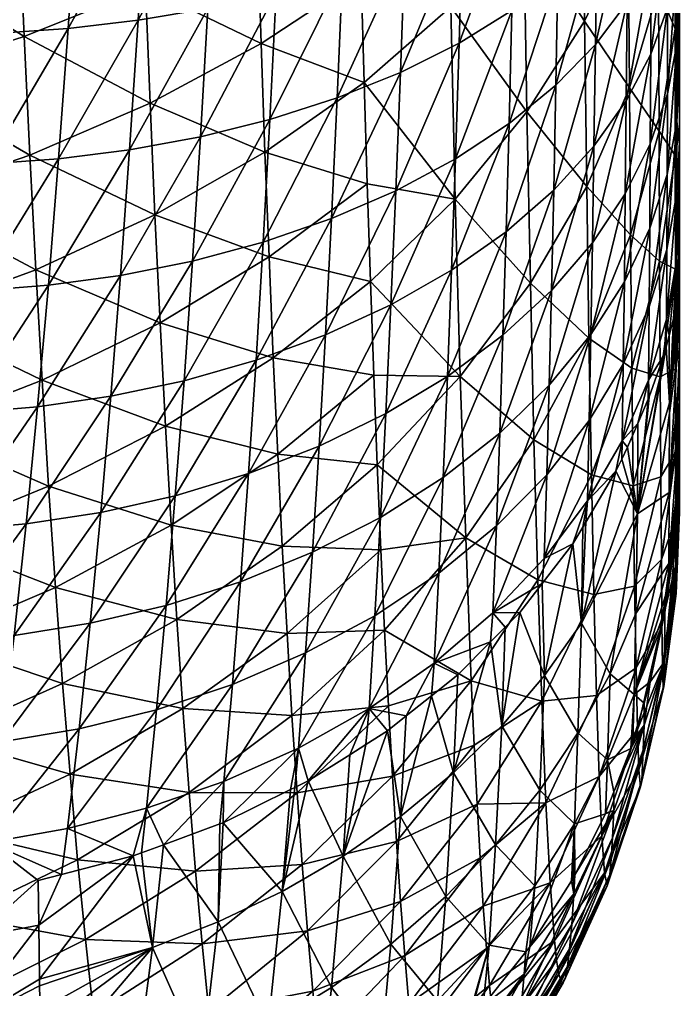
# Model space of a CAD drawing. Header units: inches. Extents: x -9200 to 7100, y -39 to 7100.
# Drawn here: x 49.37 to 57.2, y -30.62 to -19.1 of the extents above; entities that cross this region are included whole.
import ezdxf

# ---------------------------------------------------------------- set-up
doc = ezdxf.new("R2010")
doc.units = ezdxf.units.IN
doc.header["$MEASUREMENT"] = 0
doc.layers.get('0').update_dxf_attribs({"true_color": 0xc458e1})

msp = doc.modelspace()

# ---------------------------------------------------------------- meshes
at = {"color": 254, "true_color": 0xcccccc}
mesh = msp.add_polyface(dxfattribs=at)
corners = [(57.2, -7.121, -28.434), (57.2, -24.913, -3.285), (57.2, -24.949, -4.979), (57.2, -24.854, -6.793), (57.2, -20.775, -18.339), (57.167, -21.16, -19.179), (57.2, -20.559, -18.636), (57.168, -20.311, -20.311), (57.2, -19.75, -19.752), (57.168, -19.395, -21.4), (57.2, -18.865, -20.818), (57.2, -19.645, -19.897), (57.2, -19.362, 10.78), (57.147, -19.214, 12.837), (57.148, -20.715, 11.071), (57.2, -19.601, 10.473), (57.2, -20.925, 8.663), (57.2, -20.418, 9.424), (55.352, -18.004, 21.937), (54.486, -18.952, 23.092), (55.389, -20.197, 20.197), (56.074, -19.122, 19.122), (56.099, -21.084, 17.302), (57.052, -20.94, -20.94), (57.055, -19.982, -22.047), (57.169, -18.416, -22.441), (57.057, -18.961, -23.106), (56.858, -19.514, -23.778), (56.852, -20.577, -22.704), (56.846, -21.578, -21.578), (56.619, -21.658, 14.47), (56.957, -20.428, 13.648), (56.605, -19.914, 16.342), (56.951, -18.743, 15.381), (56.578, -18.899, -25.484), (56.864, -18.39, -24.798), (56.568, -20.065, -24.45), (56.556, -21.171, -23.359), (56.201, -19.399, -26.157), (56.184, -20.606, -25.109), (56.166, -21.754, -24.002), (55.732, -19.88, -26.807), (56.217, -18.136, -27.144), (55.707, -21.128, -25.745), (55.21, -18.996, -28.43), (55.756, -18.578, -27.805), (55.177, -20.336, -27.42), (55.142, -21.621, -26.345), (56.591, -18.028, 18.028), (54.541, -20.756, -27.987)]
mesh.append_faces([[corners[k] for k in face] for face in [(0, 1, 2), (2, 3, 0), (4, 5, 6), (6, 5, 7), (6, 7, 8), (9, 10, 7), (7, 10, 11), (7, 11, 8), (12, 13, 14), (12, 14, 15), (14, 16, 17), (14, 17, 15), (18, 19, 20), (18, 20, 21), (21, 20, 22), (7, 23, 9), (9, 23, 24), (9, 24, 25), (25, 24, 26), (27, 26, 28), (28, 26, 24), (28, 24, 29), (30, 31, 32), (32, 31, 33), (31, 14, 13), (31, 13, 33), (34, 35, 36), (36, 35, 27), (36, 27, 37), (37, 27, 28), (38, 34, 39), (39, 34, 36), (39, 36, 40), (41, 42, 38), (41, 38, 43), (43, 38, 39), (44, 45, 46), (46, 45, 41), (46, 41, 47), (22, 32, 21), (21, 32, 48), (49, 44, 46)]], dxfattribs={"color": 254})
mesh = msp.add_polyface(dxfattribs=at)
corners = [(57.2, -24.616, -8.643), (57.2, -24.328, -10.078), (57.2, -7.121, -28.434), (57.2, -24.854, -6.793), (57.2, -24.761, -7.515), (57.2, -24.306, -10.188), (57.2, -23.866, -11.822), (57.2, -23.317, -13.42), (57.2, -23.278, -13.534), (57.2, -22.995, 4.892), (57.2, -23.111, 4.593), (57.2, -23.632, 3.245), (57.2, -23.902, 2.349), (57.2, -24.17, 1.46), (57.2, -24.5, 0), (57.2, -24.746, -1.502), (57.2, -24.835, -2.45), (57.2, -24.913, -3.285), (57.2, -18.29, 11.973), (57.2, -18.141, 12.117), (57.147, -19.214, 12.837), (57.169, -18.416, -22.441), (57.2, -17.303, -22.486), (57.2, -17.926, -21.846), (57.168, -19.395, -21.4), (57.2, -18.447, -21.311), (57.2, -18.865, -20.818), (57.146, -17.586, 14.431), (57.2, -19.362, 10.78), (56.051, -17.02, 20.738), (55.352, -18.004, 21.937), (56.074, -19.122, 19.122), (57.057, -18.961, -23.106), (57.169, -17.377, -23.433), (57.059, -17.881, -24.111), (56.864, -18.39, -24.798), (56.858, -19.514, -23.778), (56.605, -19.914, 16.342), (56.951, -18.743, 15.381), (56.591, -18.028, 18.028), (56.945, -16.931, 16.931), (56.589, -17.678, -26.458), (56.869, -17.211, -25.76), (56.578, -18.899, -25.484), (56.217, -18.136, -27.144), (56.201, -19.399, -26.157), (55.756, -18.578, -27.805), (56.232, -16.821, -28.066), (55.732, -19.88, -26.807), (55.24, -17.604, -29.372), (55.779, -17.224, -28.738), (55.21, -18.996, -28.43), (54.625, -17.956, -29.958), (54.584, -19.381, -29.007)]
mesh.append_faces([[corners[k] for k in face] for face in [(0, 1, 2), (2, 3, 4), (2, 4, 0), (1, 5, 2), (2, 5, 6), (2, 6, 7), (7, 8, 2), (2, 9, 10), (2, 10, 11), (11, 12, 2), (2, 12, 13), (2, 13, 14), (14, 15, 2), (2, 15, 16), (2, 16, 17), (18, 19, 20), (21, 22, 23), (21, 23, 24), (24, 23, 25), (24, 25, 26), (20, 19, 27), (18, 20, 28), (29, 30, 31), (21, 32, 33), (33, 32, 34), (35, 34, 36), (36, 34, 32), (37, 38, 39), (39, 38, 40), (38, 20, 27), (38, 27, 40), (41, 42, 43), (43, 42, 35), (44, 41, 45), (45, 41, 43), (46, 47, 44), (46, 44, 48), (49, 50, 51), (51, 50, 46), (31, 39, 29), (52, 49, 53), (53, 49, 51)]], dxfattribs={"color": 254})
mesh = msp.add_polyface(dxfattribs=at)
corners = [(57.2, -20.925, 8.663), (57.2, -7.121, -28.434), (57.2, -20.418, 9.424), (57.2, -17.926, -21.846), (57.2, -12.376, -26.17), (57.2, -18.447, -21.311), (57.2, -22.374, -15.57), (57.2, -22.144, -16.027), (57.2, -21.701, -16.841), (57.2, -21.302, -17.486), (57.2, -20.775, -18.339), (57.2, -20.559, -18.636), (57.2, -18.865, -20.818), (57.2, -23.278, -13.534), (57.2, -22.558, -15.204), (57.2, -17.303, -22.486), (57.2, -16.924, -22.824), (57.2, -13.586, -25.423), (57.2, -21.437, 7.895), (57.2, -22.105, 6.701), (57.2, -22.359, 6.247), (57.2, -22.995, 4.892), (57.169, -17.377, -23.433), (57.169, -18.416, -22.441), (57.2, -15.884, -23.751), (57.2, -15.92, -23.721), (57.17, -16.281, -24.369), (57.2, -15.924, -23.717), (57.2, -15.594, -23.987), (57.2, -18.141, 12.117), (57.2, -17.028, 13.191), (57.146, -17.586, 14.431), (57.2, -16.557, 13.584), (57.144, -15.849, 15.849), (57.2, -15.715, 14.285), (57.059, -17.881, -24.111), (57.062, -16.743, -25.06), (57.17, -15.131, -25.248), (56.875, -15.978, -26.66), (57.064, -15.552, -25.95), (56.869, -17.211, -25.76), (56.864, -18.39, -24.798), (56.591, -18.028, 18.028), (56.945, -16.931, 16.931), (56.579, -16.019, 19.518), (56.94, -15.015, 18.294), (56.598, -16.404, -27.37), (56.589, -17.678, -26.458), (56.232, -16.821, -28.066), (56.607, -15.08, -28.214), (56.217, -18.136, -27.144)]
mesh.append_faces([[corners[k] for k in face] for face in [(0, 1, 2), (3, 4, 5), (6, 7, 1), (1, 7, 8), (1, 8, 9), (9, 10, 1), (1, 10, 11), (5, 4, 12), (1, 13, 14), (1, 14, 6), (15, 16, 3), (3, 16, 17), (0, 18, 1), (1, 18, 19), (1, 19, 20), (20, 21, 1), (22, 15, 23), (24, 25, 26), (26, 25, 27), (26, 27, 22), (22, 27, 16), (22, 16, 15), (26, 28, 24), (29, 30, 31), (31, 30, 32), (31, 32, 33), (33, 32, 34), (22, 35, 26), (26, 35, 36), (26, 36, 37), (38, 39, 40), (40, 39, 36), (40, 36, 41), (41, 36, 35), (42, 43, 44), (44, 43, 45), (43, 31, 33), (43, 33, 45), (46, 38, 47), (47, 38, 40), (48, 49, 46), (50, 46, 47)]], dxfattribs={"color": 254})
mesh = msp.add_polyface(dxfattribs=at)
corners = [(57.2, -12.922, -25.863), (57.2, -12.376, -26.17), (57.2, -17.926, -21.846), (57.2, -20.418, 9.424), (57.2, -7.121, -28.434), (57.2, -19.601, 10.473), (57.2, -18.141, 12.117), (57.2, -18.29, 11.973), (57.2, -19.362, 10.78), (57.2, -20.559, -18.636), (57.2, -19.75, -19.752), (57.2, -18.865, -20.818), (57.2, -11.476, -26.678), (57.2, -11.12, -26.848), (57.2, -19.645, -19.897), (57.2, -13.586, -25.423), (57.2, -16.924, -22.824), (57.2, -15.924, -23.717), (57.2, -15.92, -23.721), (57.2, -15.884, -23.751), (57.2, -15.594, -23.987), (57.2, -14.756, -24.624), (57.2, -14.514, -24.808), (57.17, -15.131, -25.248), (57.17, -16.281, -24.369), (57.171, -13.931, -26.065), (57.144, -15.849, 15.849), (57.2, -14.883, 14.879), (57.143, -14.024, 17.087), (57.2, -14.179, 15.382), (57.2, -13.142, 16.009), (57.2, -15.715, 14.285), (57.062, -16.743, -25.06), (57.064, -15.552, -25.95), (57.066, -14.311, -26.776), (56.884, -13.367, -28.263), (57.068, -13.023, -27.535), (56.879, -14.696, -27.496), (56.875, -15.978, -26.66), (56.579, -16.019, 19.518), (56.94, -15.015, 18.294), (56.567, -13.906, 20.809), (56.935, -13.011, 19.47), (56.615, -13.711, -28.989), (56.607, -15.08, -28.214), (56.598, -16.404, -27.37), (56.247, -15.457, -28.92)]
mesh.append_faces([[corners[k] for k in face] for face in [(0, 1, 2), (3, 4, 5), (6, 7, 4), (4, 7, 8), (4, 8, 5), (4, 9, 10), (11, 1, 12), (11, 12, 13), (10, 14, 4), (4, 14, 11), (2, 15, 0), (16, 17, 15), (15, 17, 18), (15, 18, 19), (19, 20, 15), (15, 20, 21), (15, 21, 22), (22, 21, 23), (23, 21, 24), (24, 21, 20), (22, 23, 15), (15, 23, 25), (26, 27, 28), (28, 27, 29), (28, 29, 30), (26, 31, 27), (23, 32, 33), (23, 33, 25), (25, 33, 34), (35, 36, 37), (37, 36, 34), (37, 34, 38), (38, 34, 33), (39, 40, 41), (41, 40, 42), (40, 26, 28), (40, 28, 42), (43, 35, 44), (44, 35, 37), (44, 37, 45), (45, 37, 38), (46, 43, 44)]], dxfattribs={"color": 254})
mesh = msp.add_polyface(dxfattribs=at)
corners = [(54.486, -18.952, 23.092), (54.54, -21.232, 21.232), (55.389, -20.197, 20.197), (54.437, -16.521, 24.724), (55.352, -18.004, 21.937), (53.39, -17.319, 25.919), (53.423, -18.603, 25.082), (53.458, -19.848, 24.184), (53.495, -21.052, 23.227), (50.977, -21.421, 26.101), (52.282, -20.676, 25.193), (50.919, -20.093, 27.092), (52.237, -19.387, 26.14), (50.864, -18.721, 28.018), (52.194, -18.057, 27.024), (50.813, -17.308, 28.877), (49.493, -20.71, 27.924), (53.941, -18.272, -30.486), (54.625, -17.956, -29.958), (53.89, -19.729, -29.527), (54.584, -19.381, -29.007), (53.835, -21.135, -28.497), (54.541, -20.756, -27.987), (53.201, -18.549, -30.947), (53.989, -16.768, -31.372), (53.138, -20.032, -29.981), (53.071, -21.465, -28.943), (52.417, -18.782, -31.336), (53.259, -17.018, -31.839), (52.342, -20.288, -30.364), (52.262, -21.744, -29.319), (51.687, -17.398, -32.55), (52.487, -17.229, -32.233), (51.605, -18.969, -31.649), (51.517, -20.494, -30.672), (51.423, -21.969, -29.621), (50.872, -17.526, -32.79), (50.778, -19.111, -31.885), (50.677, -20.65, -30.905), (49.95, -19.208, -32.047), (55.21, -18.996, -28.43), (55.177, -20.336, -27.42), (54.495, -22.076, -26.9)]
mesh.append_faces([[corners[k] for k in face] for face in [(0, 1, 2), (3, 0, 4), (5, 6, 0), (0, 6, 7), (0, 7, 1), (1, 7, 8), (9, 10, 11), (11, 10, 12), (11, 12, 13), (13, 12, 14), (13, 14, 15), (16, 9, 11), (17, 18, 19), (19, 18, 20), (19, 20, 21), (21, 20, 22), (23, 24, 17), (23, 17, 25), (25, 17, 19), (25, 19, 26), (26, 19, 21), (27, 28, 23), (27, 23, 29), (29, 23, 25), (29, 25, 30), (31, 32, 33), (33, 32, 27), (33, 27, 34), (34, 27, 29), (34, 29, 35), (36, 31, 37), (37, 31, 33), (37, 33, 38), (38, 33, 34), (39, 36, 37), (20, 40, 22), (22, 41, 42), (10, 8, 7), (10, 7, 12), (12, 7, 6), (12, 6, 14), (14, 6, 5)]], dxfattribs={"color": 254})
mesh = msp.add_polyface(dxfattribs=at)
corners = [(48.393, -19.497, -32.033), (48.411, -19.275, -32.159), (49.132, -19.263, -32.138), (48.539, -17.675, -33.067), (49.25, -17.663, -33.046), (48.34, -20.085, -31.65), (49.005, -20.816, -31.153), (48.273, -20.826, -31.168), (48.869, -22.32, -30.094), (48.031, -23.258, -29.416), (48.126, -22.328, -30.106), (48.219, -21.417, -30.782), (49.638, -23.383, 25.799), (51.038, -22.7, 25.046), (49.564, -22.072, 26.894), (50.977, -21.421, 26.101), (49.493, -20.71, 27.924), (50.919, -20.093, 27.092), (49.425, -19.302, 28.887), (50.864, -18.721, 28.018), (49.363, -17.85, 29.78), (50.813, -17.308, 28.877), (48.068, -22.621, 27.563), (47.983, -21.23, 28.626), (47.903, -19.791, 29.619), (47.828, -18.306, 30.542), (46.517, -23.063, 28.102), (46.418, -21.649, 29.19), (46.324, -20.185, 30.209), (46.236, -18.674, 31.155), (50.056, -17.614, -32.954), (50.872, -17.526, -32.79), (49.95, -19.208, -32.047), (50.778, -19.111, -31.885), (49.835, -20.756, -31.064), (50.677, -20.65, -30.905), (49.714, -22.255, -30.007), (50.569, -22.138, -29.85), (49.585, -23.699, -28.877), (48.726, -23.77, -28.963)]
mesh.append_faces([[corners[k] for k in face] for face in [(0, 1, 2), (2, 1, 3), (2, 3, 4), (0, 2, 5), (5, 2, 6), (5, 6, 7), (8, 9, 10), (8, 10, 6), (6, 10, 11), (6, 11, 7), (12, 13, 14), (14, 15, 16), (16, 17, 18), (18, 17, 19), (18, 19, 20), (20, 19, 21), (22, 12, 14), (22, 14, 23), (23, 14, 16), (23, 16, 24), (24, 16, 18), (24, 18, 25), (25, 18, 20), (26, 22, 27), (27, 22, 23), (27, 23, 28), (28, 23, 24), (28, 24, 29), (29, 24, 25), (30, 31, 32), (32, 33, 34), (34, 33, 35), (34, 35, 36), (36, 35, 37), (36, 37, 38), (4, 30, 2), (2, 30, 32), (2, 32, 6), (6, 32, 34), (6, 34, 8), (8, 34, 36), (8, 36, 39)]], dxfattribs={"color": 254})
mesh = msp.add_polyface(dxfattribs=at)
corners = [(57.2, -22.144, -16.027), (57.2, -22.374, -15.57), (57.185, -22.339, -16.806), (57.161, -22.475, -17.124), (57.166, -21.943, -18.009), (57.129, -22.656, -17.546), (57.2, -21.701, -16.841), (57.2, -21.302, -17.486), (57.2, -20.775, -18.339), (57.167, -21.16, -19.179), (57.2, -22.105, 6.701), (57.2, -21.437, 7.895), (57.15, -22.066, 9.14), (57.2, -20.925, 8.663), (57.148, -20.715, 11.071), (56.125, -22.885, 15.29), (56.099, -21.084, 17.302), (55.43, -22.232, 18.245), (55.389, -20.197, 20.197), (54.54, -21.232, 21.232), (54.599, -23.339, 19.154), (57.046, -22.657, -18.596), (57.049, -21.832, -19.788), (57.168, -20.311, -20.311), (57.052, -20.94, -20.94), (56.846, -21.578, -21.578), (57.055, -19.982, -22.047), (56.839, -22.513, -20.405), (56.634, -23.238, 12.42), (56.963, -21.968, 11.741), (56.619, -21.658, 14.47), (56.957, -20.428, 13.648), (56.97, -23.342, 9.669), (56.556, -21.171, -23.359), (56.852, -20.577, -22.704), (56.545, -22.215, -22.215), (56.532, -23.193, -21.021), (56.166, -21.754, -24.002), (56.568, -20.065, -24.45), (56.147, -22.84, -22.84), (55.707, -21.128, -25.745), (56.184, -20.606, -25.109), (55.681, -22.316, -24.622), (55.142, -21.621, -26.345), (55.732, -19.88, -26.807), (55.105, -22.847, -25.208), (56.605, -19.914, 16.342), (54.495, -22.076, -26.9), (55.177, -20.336, -27.42)]
mesh.append_faces([[corners[k] for k in face] for face in [(0, 1, 2), (2, 3, 4), (4, 3, 5), (6, 0, 2), (6, 2, 7), (7, 2, 4), (7, 4, 8), (8, 4, 9), (10, 11, 12), (12, 11, 13), (12, 13, 14), (15, 16, 17), (16, 18, 17), (17, 18, 19), (17, 19, 20), (4, 21, 9), (9, 21, 22), (9, 22, 23), (23, 22, 24), (25, 26, 24), (25, 24, 27), (27, 24, 22), (28, 29, 30), (30, 29, 31), (32, 12, 29), (29, 12, 14), (29, 14, 31), (33, 34, 35), (35, 34, 25), (35, 25, 36), (36, 25, 27), (37, 38, 33), (37, 33, 39), (39, 33, 35), (40, 41, 42), (42, 41, 37), (43, 44, 40), (43, 40, 45), (45, 40, 42), (15, 30, 16), (16, 30, 46), (47, 48, 43)]], dxfattribs={"color": 254})
mesh = msp.add_polyface(dxfattribs=at)
corners = [(53.573, -23.323, 21.139), (53.615, -24.386, 20.012), (54.599, -23.339, 19.154), (54.54, -21.232, 21.232), (53.495, -21.052, 23.227), (53.533, -22.211, 22.211), (51.102, -23.929, 23.929), (52.434, -24.26, 21.988), (52.381, -23.115, 23.115), (51.038, -22.7, 25.046), (52.331, -21.919, 24.184), (50.977, -21.421, 26.101), (52.282, -20.676, 25.193), (49.638, -23.383, 25.799), (49.564, -22.072, 26.894), (53.835, -21.135, -28.497), (54.541, -20.756, -27.987), (53.777, -22.486, -27.399), (54.495, -22.076, -26.9), (53.716, -23.779, -26.237), (54.447, -23.338, -25.749), (53.652, -25.011, -25.011), (53.071, -21.465, -28.943), (53, -22.844, -27.836), (52.925, -24.165, -26.662), (52.262, -21.744, -29.319), (53.138, -20.032, -29.981), (52.177, -23.146, -28.204), (52.088, -24.491, -27.021), (51.423, -21.969, -29.621), (52.342, -20.288, -30.364), (51.324, -23.389, -28.5), (51.219, -24.753, -27.31), (50.677, -20.65, -30.905), (51.517, -20.494, -30.672), (50.569, -22.138, -29.85), (50.455, -23.573, -28.724), (50.335, -24.951, -27.529), (55.142, -21.621, -26.345), (55.105, -22.847, -25.208), (54.397, -24.538, -24.538)]
mesh.append_faces([[corners[k] for k in face] for face in [(0, 1, 2), (3, 4, 5), (2, 3, 5), (2, 5, 0), (6, 7, 8), (6, 8, 9), (9, 8, 10), (9, 10, 11), (11, 10, 12), (13, 6, 9), (14, 9, 11), (15, 16, 17), (17, 16, 18), (17, 18, 19), (19, 18, 20), (19, 20, 21), (22, 15, 23), (23, 15, 17), (23, 17, 24), (24, 17, 19), (25, 26, 22), (25, 22, 27), (27, 22, 23), (27, 23, 28), (28, 23, 24), (29, 30, 25), (29, 25, 31), (31, 25, 27), (31, 27, 32), (33, 34, 35), (35, 34, 29), (35, 29, 36), (36, 29, 31), (36, 31, 37), (18, 38, 20), (20, 39, 40), (7, 1, 0), (7, 0, 8), (8, 0, 5), (8, 5, 10), (10, 5, 4), (10, 4, 12)]], dxfattribs={"color": 254})
mesh = msp.add_polyface(dxfattribs=at)
corners = [(57.08, -23.653, -16.459), (57.2, -22.374, -15.57), (57.2, -22.558, -15.204), (57.041, -22.985, -18.079), (57.076, -22.851, -17.861), (57.129, -22.656, -17.546), (57.185, -22.339, -16.806), (57.161, -22.475, -17.124), (57.016, -23.076, -18.225), (56.699, -24.969, -17.374), (57.076, -24.714, -14.223), (57.2, -23.278, -13.534), (57.2, -22.359, 6.247), (57.2, -22.105, 6.701), (57.151, -23.247, 7.051), (57.046, -22.657, -18.596), (56.841, -23.578, -18.826), (56.829, -23.606, -18.851), (56.832, -23.381, -19.19), (57.15, -22.066, 9.14), (57.2, -22.995, 4.892), (57.153, -24.237, 4.819), (57.2, -23.111, 4.593), (57.2, -23.632, 3.245), (56.125, -22.885, 15.29), (55.43, -22.232, 18.245), (55.473, -24.09, 16.095), (54.599, -23.339, 19.154), (57.166, -21.943, -18.009), (56.839, -22.513, -20.405), (57.049, -21.832, -19.788), (56.634, -23.238, 12.42), (56.97, -23.342, 9.669), (56.963, -21.968, 11.741), (56.977, -24.529, 7.44), (56.532, -23.193, -21.021), (56.52, -24.104, -19.783), (56.704, -23.897, -19.114), (56.147, -22.84, -22.84), (56.545, -22.215, -22.215), (56.127, -23.86, -21.626), (55.681, -22.316, -24.622), (56.166, -21.754, -24.002), (55.653, -23.443, -23.443), (55.624, -24.504, -22.209), (55.105, -22.847, -25.208), (55.067, -24.012, -24.012), (56.154, -24.506, 13.098), (56.619, -21.658, 14.47), (54.447, -23.338, -25.749), (55.142, -21.621, -26.345)]
mesh.append_faces([[corners[k] for k in face] for face in [(0, 1, 2), (3, 4, 0), (0, 4, 5), (6, 1, 0), (6, 0, 7), (7, 0, 5), (8, 3, 9), (10, 0, 2), (10, 2, 11), (12, 13, 14), (4, 3, 15), (16, 17, 18), (16, 18, 8), (14, 13, 19), (12, 14, 20), (20, 14, 21), (20, 21, 22), (22, 21, 23), (24, 25, 26), (26, 25, 27), (5, 4, 28), (28, 4, 15), (29, 30, 18), (18, 30, 15), (18, 15, 8), (8, 15, 3), (31, 32, 33), (34, 14, 32), (32, 14, 19), (35, 29, 36), (36, 29, 18), (37, 18, 17), (38, 39, 40), (40, 39, 35), (41, 42, 43), (43, 42, 38), (43, 38, 44), (45, 41, 46), (46, 41, 43), (47, 31, 24), (24, 31, 48), (49, 50, 45)]], dxfattribs={"color": 254})
mesh = msp.add_polyface(dxfattribs=at)
corners = [(48.726, -23.77, -28.963), (48.031, -23.258, -29.416), (48.869, -22.32, -30.094), (48.575, -25.162, -27.762), (47.959, -23.893, -28.882), (47.972, -23.78, -28.977), (47.621, -26.64, -26.393), (47.637, -26.513, -26.513), (48.417, -26.494, -26.494), (47.809, -25.179, -27.781), (47.83, -25.011, -27.941), (47.522, -27.324, -25.659), (48.252, -27.761, -25.161), (49.971, -28.06, 20.811), (51.309, -27.28, 20.232), (49.883, -26.982, 22.143), (51.237, -26.222, 21.519), (49.798, -25.841, 23.421), (51.168, -25.104, 22.753), (49.717, -24.641, 24.641), (51.102, -23.929, 23.929), (49.638, -23.383, 25.799), (48.555, -28.718, 21.299), (48.45, -27.623, 22.669), (48.349, -26.463, 23.984), (48.251, -25.24, 25.24), (48.157, -23.958, 26.434), (48.068, -22.621, 27.563), (46.964, -28.139, 23.093), (46.846, -26.963, 24.438), (50.078, -27.519, -24.942), (50.996, -27.293, -24.737), (49.942, -28.704, -23.557), (49.585, -23.699, -28.877), (50.569, -22.138, -29.85), (50.455, -23.573, -28.724), (49.45, -25.086, -27.678), (50.335, -24.951, -27.529), (49.308, -26.413, -26.413), (50.21, -26.267, -26.267), (49.159, -27.674, -25.083), (49.006, -28.869, -23.692), (49.714, -22.255, -30.007), (48.081, -28.961, -23.768)]
mesh.append_faces([[corners[k] for k in face] for face in [(0, 1, 2), (3, 4, 0), (0, 4, 5), (0, 5, 1), (6, 7, 8), (8, 7, 9), (8, 9, 3), (3, 9, 10), (3, 10, 4), (11, 8, 12), (13, 14, 15), (15, 16, 17), (17, 18, 19), (19, 20, 21), (22, 13, 23), (23, 13, 15), (23, 15, 24), (24, 15, 17), (24, 17, 25), (25, 17, 19), (25, 19, 26), (26, 19, 21), (26, 21, 27), (28, 22, 23), (29, 23, 24), (30, 31, 32), (33, 34, 35), (33, 35, 36), (36, 35, 37), (36, 37, 38), (38, 37, 39), (38, 39, 40), (40, 39, 30), (40, 30, 41), (0, 42, 33), (0, 33, 3), (3, 33, 36), (3, 36, 8), (8, 36, 38), (8, 38, 12), (12, 38, 40), (12, 40, 43)]], dxfattribs={"color": 254})
mesh = msp.add_polyface(dxfattribs=at)
corners = [(56.583, -24.177, -19.367), (56.704, -23.897, -19.114), (56.699, -24.969, -17.374), (56.829, -23.606, -18.851), (56.841, -23.578, -18.826), (57.016, -23.076, -18.225), (56.035, -26.266, -18.277), (56.088, -25.067, -19.994), (56.445, -24.461, -19.576), (56.515, -24.318, -19.47), (55.935, -25.325, -20.172), (56.054, -25.125, -20.033), (56.682, -26.152, -15.05), (57.076, -24.714, -14.223), (55.518, -25.75, 13.763), (55.473, -24.09, 16.095), (54.663, -25.252, 16.872), (56.52, -24.104, -19.783), (56.106, -24.813, -20.365), (56.125, -22.885, 15.29), (56.154, -24.506, 13.098), (56.183, -25.926, 10.739), (54.599, -23.339, 19.154), (56.667, -25.828, 7.834), (56.977, -24.529, 7.44), (56.65, -24.635, 10.204), (56.97, -23.342, 9.669), (56.634, -23.238, 12.42), (56.832, -23.381, -19.19), (56.127, -23.86, -21.626), (56.532, -23.193, -21.021), (55.624, -24.504, -22.209), (56.147, -22.84, -22.84), (55.594, -25.498, -20.926), (55.067, -24.012, -24.012), (55.653, -23.443, -23.443), (55.027, -25.112, -22.76), (54.985, -26.144, -21.456), (55.569, -25.797, -20.496), (54.397, -24.538, -24.538), (55.105, -22.847, -25.208)]
mesh.append_faces([[corners[k] for k in face] for face in [(0, 1, 2), (1, 3, 2), (2, 3, 4), (2, 4, 5), (6, 7, 8), (6, 8, 2), (2, 8, 9), (2, 9, 0), (6, 10, 11), (6, 11, 7), (12, 2, 13), (14, 15, 16), (0, 9, 17), (8, 7, 18), (18, 7, 11), (0, 17, 1), (19, 15, 20), (20, 15, 14), (20, 14, 21), (15, 22, 16), (23, 24, 25), (25, 24, 26), (25, 26, 27), (17, 28, 1), (29, 30, 18), (18, 30, 17), (18, 17, 8), (8, 17, 9), (31, 32, 29), (31, 29, 33), (33, 29, 18), (33, 18, 10), (10, 18, 11), (34, 35, 36), (36, 35, 31), (36, 31, 37), (37, 31, 33), (38, 33, 10), (21, 23, 25), (21, 25, 20), (20, 25, 27), (39, 40, 34)]], dxfattribs={"color": 254})
mesh = msp.add_polyface(dxfattribs=at)
corners = [(57.2, -23.278, -13.534), (57.2, -23.317, -13.42), (57.076, -24.714, -14.223), (57.2, -23.866, -11.822), (57.187, -24.505, -11.431), (57.072, -25.558, -11.922), (57.186, -24.552, -11.402), (57.158, -24.965, -11.233), (57.134, -25.311, -11.091), (57.064, -25.838, -10.967), (56.699, -24.969, -17.374), (57.041, -22.985, -18.079), (57.08, -23.653, -16.459), (56.682, -26.152, -15.05), (57.2, -24.306, -10.188), (57.2, -24.913, -3.285), (57.158, -25.872, -2.549), (57.2, -24.949, -4.979), (57.159, -25.915, -5.157), (57.2, -24.854, -6.793), (57.161, -25.687, -7.793), (57.2, -24.761, -7.515), (57.2, -24.616, -8.643), (57.162, -25.179, -10.43), (57.2, -24.328, -10.078), (57.027, -26.12, -10.9), (57.2, -23.632, 3.245), (57.153, -24.237, 4.819), (57.154, -25.018, 2.463), (57.2, -23.902, 2.349), (57.2, -24.835, -2.45), (57.2, -24.746, -1.502), (57.156, -25.569, 0), (57.2, -24.5, 0), (57.2, -24.17, 1.46), (56.667, -25.828, 7.834), (56.984, -25.51, 5.072), (56.977, -24.529, 7.44), (56.991, -26.266, 2.586), (57.151, -23.247, 7.051)]
mesh.append_faces([[corners[k] for k in face] for face in [(0, 1, 2), (3, 4, 5), (5, 4, 6), (5, 6, 7), (7, 8, 5), (5, 8, 9), (10, 11, 12), (10, 12, 2), (5, 13, 2), (5, 2, 3), (3, 2, 1), (4, 3, 14), (15, 16, 17), (17, 16, 18), (17, 18, 19), (19, 18, 20), (19, 20, 21), (21, 20, 22), (23, 7, 6), (22, 20, 24), (24, 20, 23), (24, 23, 14), (14, 23, 6), (14, 6, 4), (25, 9, 23), (23, 9, 8), (23, 8, 7), (26, 27, 28), (26, 28, 29), (15, 30, 16), (16, 30, 31), (16, 31, 32), (32, 31, 33), (32, 33, 28), (28, 33, 34), (28, 34, 29), (35, 36, 37), (38, 32, 28), (38, 28, 36), (36, 28, 27), (36, 27, 37), (37, 27, 39)]], dxfattribs={"color": 254})
mesh = msp.add_polyface(dxfattribs=at)
corners = [(52.796, -28.139, -22.101), (52.637, -28.217, -22.154), (52.68, -27.748, -22.773), (52.586, -28.242, -22.171), (51.382, -28.277, 18.893), (52.663, -28.279, 16.949), (52.603, -27.364, 18.283), (51.309, -27.28, 20.232), (52.545, -26.387, 19.569), (51.237, -26.222, 21.519), (52.488, -25.352, 20.805), (51.168, -25.104, 22.753), (52.434, -24.26, 21.988), (51.102, -23.929, 23.929), (49.971, -28.06, 20.811), (49.883, -26.982, 22.143), (49.798, -25.841, 23.421), (49.717, -24.641, 24.641), (52.765, -26.62, -24.127), (53.586, -26.179, -23.727), (53.517, -27.278, -22.387), (52.088, -24.491, -27.021), (52.925, -24.165, -26.662), (51.994, -25.774, -25.774), (52.847, -25.425, -25.425), (51.896, -26.993, -24.465), (51.795, -28.144, -23.097), (51.785, -28.635, -22.438), (51.219, -24.753, -27.31), (52.177, -23.146, -28.204), (51.11, -26.055, -26.055), (50.996, -27.293, -24.737), (50.877, -28.463, -23.359), (50.335, -24.951, -27.529), (51.324, -23.389, -28.5), (50.21, -26.267, -26.267), (50.078, -27.519, -24.942), (49.942, -28.704, -23.557), (53.748, -27.247, 16.33), (53.702, -26.35, 17.605), (53.658, -25.395, 18.834), (53.615, -24.386, 20.012)]
mesh.append_faces([[corners[k] for k in face] for face in [(0, 1, 2), (2, 1, 3), (4, 5, 6), (4, 6, 7), (7, 6, 8), (7, 8, 9), (9, 8, 10), (9, 10, 11), (11, 10, 12), (11, 12, 13), (14, 4, 7), (15, 7, 9), (16, 9, 11), (17, 11, 13), (18, 19, 2), (2, 20, 0), (21, 22, 23), (23, 22, 24), (23, 24, 25), (25, 24, 18), (25, 18, 26), (26, 18, 2), (26, 2, 27), (27, 2, 3), (28, 29, 21), (28, 21, 30), (30, 21, 23), (30, 23, 31), (31, 23, 25), (31, 25, 32), (32, 25, 26), (33, 34, 28), (33, 28, 35), (35, 28, 30), (35, 30, 36), (36, 30, 31), (37, 31, 32), (5, 38, 6), (6, 39, 8), (8, 40, 10), (10, 41, 12)]], dxfattribs={"color": 254})
mesh = msp.add_polyface(dxfattribs=at)
corners = [(53.89, -28.562, -19.873), (54.257, -27.129, -21.411), (54.519, -28.044, -19.513), (54.568, -26.88, -21.241), (54.957, -26.488, -20.971), (53.29, -27.827, -21.888), (53.479, -27.708, -21.807), (53.209, -29.032, -20.2), (53.737, -27.544, -21.695), (53.958, -27.368, -21.575), (54.289, -26.741, -21.946), (53.517, -27.278, -22.387), (53.658, -25.395, 18.834), (53.702, -26.35, 17.605), (54.663, -25.252, 16.872), (54.73, -26.95, 14.405), (54.599, -23.339, 19.154), (53.615, -24.386, 20.012), (53.652, -25.011, -25.011), (54.447, -23.338, -25.749), (54.397, -24.538, -24.538), (53.586, -26.179, -23.727), (54.344, -25.673, -23.269), (52.925, -24.165, -26.662), (53.716, -23.779, -26.237), (52.847, -25.425, -25.425), (52.765, -26.62, -24.127), (52.68, -27.748, -22.773), (52.796, -28.139, -22.101), (53.842, -28.859, 13.649), (54.764, -27.713, 13.107), (53.794, -28.084, 15.011), (53.748, -27.247, 16.33), (55.067, -24.012, -24.012), (55.027, -25.112, -22.76), (54.985, -26.144, -21.456), (52.663, -28.279, 16.949), (52.603, -27.364, 18.283), (52.545, -26.387, 19.569), (52.488, -25.352, 20.805)]
mesh.append_faces([[corners[k] for k in face] for face in [(0, 1, 2), (2, 1, 3), (2, 3, 4), (5, 6, 7), (7, 6, 8), (0, 8, 9), (0, 9, 1), (3, 1, 10), (9, 8, 11), (11, 8, 6), (11, 6, 5), (3, 10, 4), (12, 13, 14), (14, 13, 15), (14, 16, 17), (14, 17, 12), (18, 19, 20), (18, 20, 21), (21, 20, 22), (21, 22, 11), (11, 22, 10), (11, 10, 9), (9, 10, 1), (23, 24, 25), (25, 24, 18), (25, 18, 26), (26, 18, 21), (27, 21, 11), (28, 11, 5), (29, 30, 31), (31, 30, 15), (31, 15, 32), (32, 15, 13), (20, 33, 22), (22, 33, 34), (22, 34, 10), (10, 34, 35), (10, 35, 4), (36, 31, 32), (37, 32, 13), (38, 13, 12), (39, 12, 17)]], dxfattribs={"color": 254})
mesh = msp.add_polyface(dxfattribs=at)
corners = [(57.027, -26.122, -10.9), (56.993, -26.286, -10.887), (56.663, -27.114, -12.648), (56.852, -26.963, -10.835), (57.072, -25.558, -11.922), (57.064, -25.838, -10.967), (57.027, -26.12, -10.9), (55.596, -26.889, -18.71), (55.935, -25.325, -20.172), (56.035, -26.266, -18.277), (55.09, -27.484, -19.123), (55.305, -26.138, -20.731), (55.569, -25.797, -20.496), (54.957, -26.488, -20.971), (55.131, -26.313, -20.851), (56.375, -26.867, -15.462), (56.699, -24.969, -17.374), (56.682, -26.152, -15.05), (57.027, -26.14, -10.827), (57.02, -26.722, -8.107), (54.985, -26.144, -21.456), (54.663, -25.252, 16.872), (54.73, -26.95, 14.405), (55.518, -25.75, 13.763), (55.566, -27.193, 11.264), (56.183, -25.926, 10.739), (56.214, -27.124, 8.227), (56.701, -27.53, 2.711), (56.999, -26.779, 0), (56.991, -26.266, 2.586), (56.684, -26.798, 5.329), (56.984, -25.51, 5.072), (56.667, -25.828, 7.834), (57.162, -25.179, -10.43), (57.161, -25.687, -7.793), (57.013, -27.017, -5.376), (57.159, -25.915, -5.157), (57.006, -27.033, -2.663), (57.158, -25.872, -2.549), (57.156, -25.569, 0), (55.594, -25.498, -20.926)]
mesh.append_faces([[corners[k] for k in face] for face in [(0, 1, 2), (1, 3, 2), (4, 5, 2), (2, 5, 6), (2, 6, 0), (7, 8, 9), (10, 11, 7), (7, 11, 12), (7, 12, 8), (10, 13, 14), (10, 14, 11), (15, 9, 16), (15, 16, 17), (2, 15, 17), (2, 17, 4), (18, 1, 0), (1, 18, 3), (3, 18, 19), (12, 11, 20), (20, 11, 14), (21, 22, 23), (23, 22, 24), (23, 24, 25), (25, 24, 26), (27, 28, 29), (30, 29, 31), (30, 31, 32), (0, 6, 18), (18, 6, 33), (18, 33, 19), (19, 33, 34), (19, 34, 35), (35, 34, 36), (35, 36, 37), (37, 36, 38), (37, 38, 28), (28, 38, 39), (28, 39, 29), (20, 40, 12), (26, 30, 32), (26, 32, 25), (13, 20, 14)]], dxfattribs={"color": 254})
mesh = msp.add_polyface(dxfattribs=at)
corners = [(56.422, -28.267, -11.005), (56.346, -27.888, -13.009), (56.621, -27.755, -10.892), (56.663, -27.114, -12.648), (56.647, -27.664, -10.886), (56.852, -26.963, -10.835), (56.778, -27.217, -10.854), (54.519, -28.044, -19.513), (54.957, -26.488, -20.971), (55.09, -27.484, -19.123), (55.016, -28.899, -16.631), (55.541, -28.249, -16.257), (55.596, -26.889, -18.71), (55.995, -27.569, -15.866), (56.035, -26.266, -18.277), (56.375, -26.867, -15.462), (55.952, -28.647, -13.363), (56.778, -27.478, -9.832), (57.02, -26.722, -8.107), (56.42, -28.488, -10.193), (55.566, -27.193, 11.264), (55.615, -28.397, 8.614), (56.214, -27.124, 8.227), (54.73, -26.95, 14.405), (54.764, -27.713, 13.107), (54.799, -28.414, 11.77), (56.245, -28.085, 5.585), (56.404, -28.816, -8.742), (56.77, -27.77, -8.425), (56.753, -28.133, -5.598), (57.013, -27.017, -5.376), (56.736, -28.21, -2.779), (57.006, -27.033, -2.663), (56.718, -28.006, 0), (56.999, -26.779, 0), (56.701, -27.53, 2.711), (56.991, -26.266, 2.586), (56.684, -26.798, 5.329), (56.277, -28.792, 2.835)]
mesh.append_faces([[corners[k] for k in face] for face in [(0, 1, 2), (2, 1, 3), (2, 3, 4), (3, 5, 6), (3, 6, 4), (7, 8, 9), (10, 7, 9), (10, 9, 11), (11, 9, 12), (11, 12, 13), (13, 12, 14), (13, 14, 15), (16, 11, 13), (16, 13, 1), (1, 13, 15), (1, 15, 3), (4, 6, 17), (17, 6, 5), (5, 18, 17), (19, 0, 17), (17, 0, 2), (17, 2, 4), (20, 21, 22), (23, 24, 20), (20, 24, 25), (20, 25, 21), (22, 21, 26), (27, 17, 28), (28, 17, 18), (28, 18, 29), (29, 18, 30), (29, 30, 31), (31, 30, 32), (31, 32, 33), (33, 32, 34), (33, 34, 35), (35, 36, 37), (38, 33, 35), (38, 35, 26), (26, 35, 37), (26, 37, 22)]], dxfattribs={"color": 254})
mesh = msp.add_polyface(dxfattribs=at)
corners = [(49.628, -31.671, -19.289), (49.619, -31.105, -20.221), (50.947, -30.116, -20.954), (49.615, -30.861, -20.621), (49.591, -29.322, -22.899), (49.87, -29.249, -22.85), (49.599, -29.849, -22.138), (50.719, -29.029, -22.704), (49.609, -30.491, -21.215), (49.61, -30.569, -21.102), (50.73, -31.776, -18.285), (49.636, -32.103, -18.474), (49.63, -31.794, -19.057), (49.507, -31.83, -19.078), (48.683, -31.046, -20.745), (48.847, -29.994, -22.245), (49.006, -28.869, -23.692), (49.004, -32.405, 15.326), (50.347, -31.703, 14.994), (48.888, -31.593, 16.886), (50.249, -30.898, 16.515), (48.774, -30.706, 18.404), (50.154, -30.021, 17.993), (48.663, -29.747, 19.876), (50.061, -29.074, 19.426), (48.555, -28.718, 21.299), (49.971, -28.06, 20.811), (47.343, -31.257, 18.735), (47.213, -30.288, 20.238), (47.087, -29.248, 21.692), (48.514, -32.024, -19.195), (50.078, -27.519, -24.942), (49.942, -28.704, -23.557), (48.081, -28.961, -23.768), (49.159, -27.674, -25.083), (47.904, -30.092, -22.318), (47.722, -31.15, -20.814), (47.535, -32.133, -19.26)]
mesh.append_faces([[corners[k] for k in face] for face in [(0, 1, 2), (2, 1, 3), (4, 5, 6), (6, 5, 7), (6, 7, 8), (8, 2, 9), (9, 2, 3), (10, 11, 12), (12, 0, 10), (1, 0, 13), (13, 0, 12), (8, 9, 14), (8, 14, 6), (6, 14, 15), (6, 15, 4), (4, 15, 16), (4, 16, 5), (17, 18, 19), (19, 18, 20), (19, 20, 21), (21, 20, 22), (21, 22, 23), (23, 22, 24), (23, 24, 25), (25, 24, 26), (27, 19, 21), (28, 21, 23), (29, 23, 25), (9, 3, 14), (14, 3, 1), (14, 1, 30), (30, 1, 13), (16, 31, 32), (16, 32, 5), (5, 32, 7), (33, 34, 16), (33, 16, 35), (35, 16, 15), (35, 15, 36), (36, 15, 14), (36, 14, 37), (37, 14, 30)]], dxfattribs={"color": 254})
mesh = msp.add_polyface(dxfattribs=at)
corners = [(55.942, -29.284, -11.348), (55.917, -29.324, -11.367), (55.952, -28.647, -13.363), (55.422, -30.108, -11.733), (55.483, -29.383, -13.707), (56.422, -28.267, -11.005), (56.323, -28.521, -11.061), (56.346, -27.888, -13.009), (56.32, -28.529, -11.062), (55.958, -29.253, -11.336), (54.94, -30.087, -14.035), (54.426, -29.511, -16.983), (55.016, -28.899, -16.631), (55.541, -28.249, -16.257), (56.42, -28.488, -10.193), (55.946, -29.479, -10.548), (55.615, -28.397, 8.614), (54.872, -29.624, 8.986), (55.665, -29.348, 5.836), (54.908, -30.129, 7.546), (54.799, -28.414, 11.77), (54.835, -29.052, 10.395), (56.245, -28.085, 5.585), (56.277, -28.792, 2.835), (55.716, -30.031, 2.957), (56.309, -29.23, 0), (55.768, -30.431, 0), (56.341, -29.384, -2.895), (56.373, -29.248, -5.819), (55.871, -30.342, -6.037), (56.389, -29.069, -7.283), (55.921, -29.843, -9.053), (56.404, -28.816, -8.742), (56.778, -27.478, -9.832), (55.896, -30.13, -7.548), (56.77, -27.77, -8.425), (56.753, -28.133, -5.598), (56.736, -28.21, -2.779), (56.718, -28.006, 0)]
mesh.append_faces([[corners[k] for k in face] for face in [(0, 1, 2), (2, 1, 3), (2, 3, 4), (5, 6, 7), (7, 6, 8), (7, 8, 2), (2, 8, 9), (2, 9, 0), (10, 11, 12), (10, 12, 4), (4, 12, 13), (4, 13, 2), (8, 14, 9), (9, 14, 15), (9, 15, 0), (8, 6, 14), (14, 6, 5), (15, 3, 1), (15, 1, 0), (16, 17, 18), (18, 17, 19), (16, 20, 21), (16, 21, 17), (22, 16, 18), (22, 18, 23), (23, 18, 24), (23, 24, 25), (25, 26, 27), (28, 29, 30), (31, 15, 14), (31, 14, 32), (32, 14, 33), (34, 31, 32), (34, 32, 30), (30, 32, 35), (30, 35, 28), (28, 35, 36), (28, 36, 27), (27, 36, 37), (27, 37, 25), (25, 37, 38), (25, 38, 23)]], dxfattribs={"color": 254})
mesh = msp.add_polyface(dxfattribs=at)
corners = [(53.901, -31.822, -12.549), (53.655, -31.361, -14.629), (54.329, -30.749, -14.344), (54.244, -31.48, -12.385), (54.664, -31.062, -12.184), (54.94, -30.087, -14.035), (53.209, -29.032, -20.2), (53.737, -27.544, -21.695), (53.89, -28.562, -19.873), (53.29, -27.827, -21.888), (52.796, -28.139, -22.101), (53.071, -30.591, -17.604), (53.775, -30.077, -17.308), (54.426, -29.511, -16.983), (54.519, -28.044, -19.513), (55.016, -28.899, -16.631), (52.926, -31.917, -14.889), (54.689, -31.031, -12.169), (54.66, -31.337, -11.213), (54.87, -30.803, -12.061), (54.144, -32.073, 4.757), (55.021, -31.225, 3.075), (54.983, -30.931, 4.587), (54.092, -31.716, 6.308), (54.946, -30.566, 6.079), (54.041, -31.286, 7.836), (54.908, -30.129, 7.546), (53.99, -30.784, 9.338), (54.872, -29.624, 8.986), (53.94, -30.211, 10.809), (54.835, -29.052, 10.395), (53.89, -29.568, 12.248), (54.799, -28.414, 11.77), (53.842, -28.859, 13.649), (54.764, -27.713, 13.107), (53.862, -32.171, -11.511), (52.981, -31.855, 9.663), (52.916, -31.281, 11.192), (52.851, -30.635, 12.689), (52.787, -29.917, 14.15), (52.724, -29.131, 15.571), (53.794, -28.084, 15.011), (52.663, -28.279, 16.949)]
mesh.append_faces([[corners[k] for k in face] for face in [(0, 1, 2), (0, 2, 3), (3, 2, 4), (4, 2, 5), (6, 7, 8), (9, 6, 10), (11, 6, 12), (12, 6, 8), (12, 8, 13), (13, 8, 14), (13, 14, 15), (16, 11, 1), (1, 11, 12), (1, 12, 2), (2, 12, 13), (2, 13, 5), (4, 17, 18), (17, 19, 18), (20, 21, 22), (23, 22, 24), (23, 24, 25), (25, 24, 26), (25, 26, 27), (27, 26, 28), (27, 28, 29), (29, 28, 30), (29, 30, 31), (31, 30, 32), (31, 32, 33), (33, 32, 34), (3, 4, 35), (35, 4, 18), (36, 25, 27), (36, 27, 37), (37, 27, 29), (37, 29, 38), (38, 29, 31), (38, 31, 39), (39, 31, 33), (39, 33, 40), (40, 33, 41), (40, 41, 42)]], dxfattribs={"color": 254})
mesh = msp.add_polyface(dxfattribs=at)
corners = [(49.609, -30.491, -21.215), (50.719, -29.029, -22.704), (50.947, -30.116, -20.954), (52.796, -28.139, -22.101), (53.209, -29.032, -20.2), (52.486, -29.45, -20.491), (52.637, -28.217, -22.154), (51.729, -29.812, -20.743), (51.785, -28.635, -22.438), (52.586, -28.242, -22.171), (50.817, -28.993, -22.679), (51.078, -28.896, -22.614), (51.746, -28.649, -22.448), (50.73, -31.776, -18.285), (49.628, -31.671, -19.289), (51.539, -31.443, -18.094), (52.322, -31.048, -17.867), (53.071, -30.591, -17.604), (52.926, -31.917, -14.889), (51.795, -28.144, -23.097), (50.877, -28.463, -23.359), (51.696, -31.595, 13.087), (52.916, -31.281, 11.192), (52.851, -30.635, 12.689), (51.615, -30.87, 14.6), (52.787, -29.917, 14.15), (51.536, -30.074, 16.075), (52.724, -29.131, 15.571), (51.458, -29.209, 17.507), (52.663, -28.279, 16.949), (51.382, -28.277, 18.893), (50.347, -31.703, 14.994), (50.249, -30.898, 16.515), (50.154, -30.021, 17.993), (50.061, -29.074, 19.426), (49.971, -28.06, 20.811), (49.942, -28.704, -23.557)]
mesh.append_faces([[corners[k] for k in face] for face in [(0, 1, 2), (3, 4, 5), (3, 5, 6), (7, 8, 5), (5, 8, 9), (5, 9, 6), (1, 10, 2), (2, 10, 11), (2, 11, 7), (7, 11, 12), (7, 12, 8), (13, 14, 2), (13, 2, 15), (15, 2, 7), (15, 7, 16), (16, 7, 5), (16, 5, 17), (17, 5, 4), (18, 16, 17), (8, 12, 19), (11, 10, 20), (21, 22, 23), (21, 23, 24), (24, 23, 25), (24, 25, 26), (26, 25, 27), (26, 27, 28), (28, 27, 29), (28, 29, 30), (31, 21, 24), (31, 24, 32), (32, 24, 26), (32, 26, 33), (33, 26, 28), (33, 28, 34), (34, 28, 30), (34, 30, 35), (20, 19, 11), (11, 19, 12), (36, 20, 1), (1, 20, 10)]], dxfattribs={"color": 254})
mesh = msp.add_polyface(dxfattribs=at)
corners = [(54.664, -31.062, -12.184), (54.94, -30.087, -14.035), (54.689, -31.031, -12.169), (55.483, -29.383, -13.707), (55.422, -30.108, -11.733), (55.375, -30.168, -11.761), (54.87, -30.803, -12.061), (55.358, -30.434, -10.89), (55.946, -29.479, -10.548), (55.716, -30.031, 2.957), (55.665, -29.348, 5.836), (54.946, -30.566, 6.079), (54.908, -30.129, 7.546), (55.742, -30.267, 1.487), (56.309, -29.23, 0), (55.768, -30.431, 0), (56.389, -29.069, -7.283), (55.871, -30.342, -6.037), (55.896, -30.13, -7.548), (55.794, -30.521, -1.5), (56.341, -29.384, -2.895), (55.82, -30.537, -3.008), (56.373, -29.248, -5.819), (55.845, -30.477, -4.522), (55.285, -31.154, -7.805), (55.247, -31.397, -6.246), (55.21, -31.561, -4.682), (55.172, -31.648, -3.118), (55.134, -31.658, -1.555), (55.096, -31.59, 0), (55.059, -31.445, 1.545), (55.021, -31.225, 3.075), (54.983, -30.931, 4.587), (54.66, -31.337, -11.213), (54.61, -31.769, -9.637), (55.321, -30.833, -9.354), (55.921, -29.843, -9.053), (54.559, -32.121, -8.047)]
mesh.append_faces([[corners[k] for k in face] for face in [(0, 1, 2), (3, 4, 5), (3, 5, 1), (1, 5, 6), (1, 6, 2), (6, 5, 7), (7, 5, 4), (7, 4, 8), (9, 10, 11), (10, 12, 11), (9, 13, 14), (14, 13, 15), (16, 17, 18), (15, 19, 20), (20, 19, 21), (20, 21, 22), (22, 21, 23), (22, 23, 17), (24, 18, 25), (25, 18, 17), (25, 17, 26), (26, 17, 23), (26, 23, 27), (27, 23, 21), (27, 21, 28), (28, 21, 19), (28, 19, 29), (29, 19, 15), (29, 15, 30), (30, 15, 13), (30, 13, 31), (31, 13, 9), (31, 9, 32), (32, 9, 11), (33, 6, 7), (33, 7, 34), (34, 7, 35), (35, 7, 8), (35, 8, 36), (37, 35, 24), (24, 35, 36), (24, 36, 18)]], dxfattribs={"color": 254})

doc.saveas('drawing.dxf')
